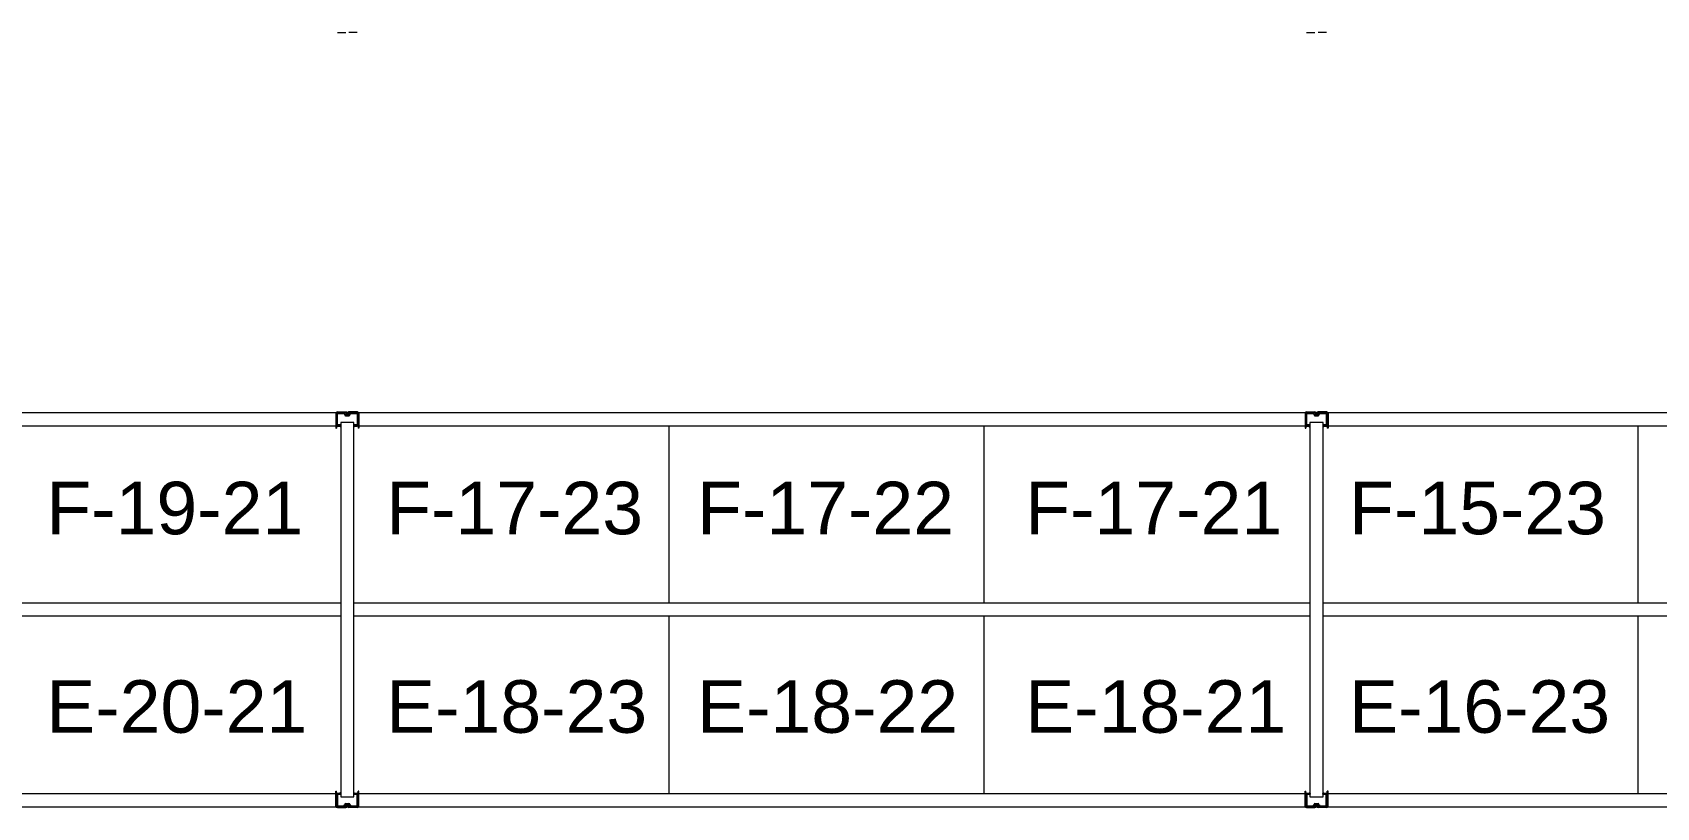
# Model space of a CAD drawing. Header units: inches. Extents: x 2743 to 10591, y -1604 to 5792.
# Drawn here: x 7648.8 to 7896.2, y 3927.9 to 4045.9 of the extents above; entities that cross this region are included whole.
import ezdxf

# ---------------------------------------------------------------- set-up
doc = ezdxf.new("R2010")
doc.units = ezdxf.units.IN
doc.header["$LTSCALE"] = 0.1875
doc.header["$MEASUREMENT"] = 0
for name, color, linetype, lineweight in [('22 Dimension', 7, 'Continuous', 5), ('32 Echelle', 160, 'Continuous', 15), ('33 Poutre', 30, 'Continuous', 15)]:
    doc.layers.add(name, color=color, linetype=linetype, lineweight=lineweight)
doc.styles.add('arial', font='')
doc.styles.get('arial').set_extended_font_data('Arial')

msp = doc.modelspace()

# ---------------------------------------------------------------- hatches: boundary and pattern name
at = {"layer": '32 Echelle'}
for points in [[(7695.77284, 3985.78941), (7695.77284, 3985.97691), (7695.58534, 3985.97691)], [(7695.77284, 3985.78941), (7695.77284, 3985.97691), (7695.58534, 3985.97691)], [(7697.77284, 3985.78941), (7697.77284, 3985.97691), (7697.96034, 3985.97691)], [(7697.77284, 3985.78941), (7697.77284, 3985.97691), (7697.96034, 3985.97691)], [(7843.39784, 3985.78941), (7843.39784, 3985.97691), (7843.21034, 3985.97691)], [(7843.39784, 3985.78941), (7843.39784, 3985.97691), (7843.21034, 3985.97691)], [(7845.39784, 3985.78941), (7845.39784, 3985.97691), (7845.58534, 3985.97691)], [(7845.39784, 3985.78941), (7845.39784, 3985.97691), (7845.58534, 3985.97691)], [(7695.77284, 3930.16441), (7695.77284, 3929.97691), (7695.58534, 3929.97691)], [(7695.77284, 3930.16441), (7695.77284, 3929.97691), (7695.58534, 3929.97691)], [(7697.77284, 3930.16441), (7697.77284, 3929.97691), (7697.96034, 3929.97691)], [(7697.77284, 3930.16441), (7697.77284, 3929.97691), (7697.96034, 3929.97691)], [(7843.39784, 3930.16441), (7843.39784, 3929.97691), (7843.21034, 3929.97691)], [(7843.39784, 3930.16441), (7843.39784, 3929.97691), (7843.21034, 3929.97691)], [(7845.39784, 3930.16441), (7845.39784, 3929.97691), (7845.58534, 3929.97691)], [(7845.39784, 3930.16441), (7845.39784, 3929.97691), (7845.58534, 3929.97691)]]:
    msp.add_hatch(color=256, dxfattribs=at).paths.add_polyline_path(points)

# ---------------------------------------------------------------- linework, layer by layer
at = {"layer": '22 Dimension'}
for p, q in [((7745.77284, 3958.97691), (7745.77284, 3985.97691)), ((7793.77284, 3958.97691), (7793.77284, 3985.97691)), ((7893.39784, 3958.97691), (7893.39784, 3985.97691)), ((7695.77284, 3958.97691), (7550.14784, 3958.97691)), ((7843.39784, 3958.97691), (7697.77284, 3958.97691)), ((7991.02284, 3958.97691), (7845.39784, 3958.97691)), ((7695.77284, 3956.97691), (7550.14784, 3956.97691)), ((7843.39784, 3956.97691), (7697.77284, 3956.97691)), ((7745.77284, 3929.97691), (7745.77284, 3956.97691)), ((7793.77284, 3929.97691), (7793.77284, 3956.97691)), ((7991.02284, 3956.97691), (7845.39784, 3956.97691)), ((7893.39784, 3929.97691), (7893.39784, 3956.97691))]:
    msp.add_line(p, q, dxfattribs=at)
at = {"layer": '32 Echelle', "linetype": 'Continuous', "lineweight": 25}
for p, q in [((7695.14788, 3987.79316), (7695.14788, 3986.16066)), ((7695.14788, 3987.79316), (7695.14788, 3986.16066)), ((7695.23788, 3986.16066), (7695.23788, 3987.79316)), ((7695.23788, 3986.16066), (7695.23788, 3987.79316)), ((7696.26047, 3987.97691), (7695.33163, 3987.97691)), ((7696.26047, 3987.97691), (7695.33163, 3987.97691)), ((7695.33163, 3987.88691), (7696.26047, 3987.88691)), ((7695.33163, 3987.88691), (7696.26047, 3987.88691)), ((7696.35012, 3987.82057), (7696.39403, 3987.67693)), ((7696.35012, 3987.82057), (7696.39403, 3987.67693)), ((7696.4801, 3987.70325), (7696.43619, 3987.84688)), ((7696.4801, 3987.70325), (7696.43619, 3987.84688)), ((7696.97592, 3987.63691), (7696.56975, 3987.63691)), ((7696.97592, 3987.63691), (7696.56975, 3987.63691)), ((7696.56975, 3987.54691), (7696.97592, 3987.54691)), ((7696.56975, 3987.54691), (7696.97592, 3987.54691)), ((7697.10949, 3987.84688), (7697.06557, 3987.70325)), ((7697.10949, 3987.84688), (7697.06557, 3987.70325)), ((7697.15164, 3987.67693), (7697.19555, 3987.82057)), ((7697.15164, 3987.67693), (7697.19555, 3987.82057)), ((7698.21404, 3987.97691), (7697.28521, 3987.97691)), ((7698.21404, 3987.97691), (7697.28521, 3987.97691)), ((7697.28521, 3987.88691), (7698.21404, 3987.88691)), ((7697.28521, 3987.88691), (7698.21404, 3987.88691)), ((7698.30779, 3987.79316), (7698.30779, 3986.16066)), ((7698.30779, 3987.79316), (7698.30779, 3986.16066)), ((7698.39779, 3986.16066), (7698.39779, 3987.79316)), ((7698.39779, 3986.16066), (7698.39779, 3987.79316)), ((7842.77288, 3987.79316), (7842.77288, 3986.16066)), ((7842.77288, 3987.79316), (7842.77288, 3986.16066)), ((7842.86288, 3986.16066), (7842.86288, 3987.79316)), ((7842.86288, 3986.16066), (7842.86288, 3987.79316)), ((7843.88547, 3987.97691), (7842.95663, 3987.97691)), ((7843.88547, 3987.97691), (7842.95663, 3987.97691)), ((7842.95663, 3987.88691), (7843.88547, 3987.88691)), ((7842.95663, 3987.88691), (7843.88547, 3987.88691)), ((7843.97512, 3987.82057), (7844.01903, 3987.67693)), ((7843.97512, 3987.82057), (7844.01903, 3987.67693)), ((7844.1051, 3987.70325), (7844.06119, 3987.84688)), ((7844.1051, 3987.70325), (7844.06119, 3987.84688)), ((7844.60092, 3987.63691), (7844.19475, 3987.63691)), ((7844.60092, 3987.63691), (7844.19475, 3987.63691)), ((7844.19475, 3987.54691), (7844.60092, 3987.54691)), ((7844.19475, 3987.54691), (7844.60092, 3987.54691)), ((7844.73449, 3987.84688), (7844.69057, 3987.70325)), ((7844.73449, 3987.84688), (7844.69057, 3987.70325)), ((7844.77664, 3987.67693), (7844.82055, 3987.82057)), ((7844.77664, 3987.67693), (7844.82055, 3987.82057)), ((7845.83904, 3987.97691), (7844.91021, 3987.97691)), ((7845.83904, 3987.97691), (7844.91021, 3987.97691)), ((7844.91021, 3987.88691), (7845.83904, 3987.88691)), ((7844.91021, 3987.88691), (7845.83904, 3987.88691)), ((7845.93279, 3987.79316), (7845.93279, 3986.16066)), ((7845.93279, 3987.79316), (7845.93279, 3986.16066)), ((7846.02279, 3986.16066), (7846.02279, 3987.79316)), ((7846.02279, 3986.16066), (7846.02279, 3987.79316)), ((7695.74788, 3986.06691), (7695.33163, 3986.06691)), ((7695.74788, 3986.06691), (7695.33163, 3986.06691)), ((7695.33163, 3985.97691), (7695.74788, 3985.97691)), ((7695.33163, 3985.97691), (7695.74788, 3985.97691)), ((7695.74788, 3985.97691), (7695.74788, 3986.06691)), ((7695.74788, 3985.97691), (7695.74788, 3986.06691)), ((7698.21404, 3986.06691), (7697.79779, 3986.06691)), ((7697.79779, 3986.06691), (7697.79779, 3985.97691)), ((7698.21404, 3986.06691), (7697.79779, 3986.06691)), ((7697.79779, 3986.06691), (7697.79779, 3985.97691)), ((7697.79779, 3985.97691), (7698.21404, 3985.97691)), ((7697.79779, 3985.97691), (7698.21404, 3985.97691)), ((7843.37288, 3986.06691), (7842.95663, 3986.06691)), ((7843.37288, 3986.06691), (7842.95663, 3986.06691)), ((7842.95663, 3985.97691), (7843.37288, 3985.97691)), ((7842.95663, 3985.97691), (7843.37288, 3985.97691)), ((7843.37288, 3985.97691), (7843.37288, 3986.06691)), ((7843.37288, 3985.97691), (7843.37288, 3986.06691)), ((7845.83904, 3986.06691), (7845.42279, 3986.06691)), ((7845.42279, 3986.06691), (7845.42279, 3985.97691)), ((7845.83904, 3986.06691), (7845.42279, 3986.06691)), ((7845.42279, 3986.06691), (7845.42279, 3985.97691)), ((7845.42279, 3985.97691), (7845.83904, 3985.97691)), ((7845.42279, 3985.97691), (7845.83904, 3985.97691)), ((7695.14788, 3928.16066), (7695.14788, 3929.79316)), ((7695.14788, 3928.16066), (7695.14788, 3929.79316)), ((7695.23788, 3929.79316), (7695.23788, 3928.16066)), ((7695.23788, 3929.79316), (7695.23788, 3928.16066)), ((7695.33163, 3929.97691), (7695.74788, 3929.97691)), ((7695.33163, 3929.97691), (7695.74788, 3929.97691)), ((7695.74788, 3929.88691), (7695.33163, 3929.88691)), ((7695.74788, 3929.88691), (7695.33163, 3929.88691)), ((7695.33163, 3928.06691), (7696.26047, 3928.06691)), ((7695.33163, 3928.06691), (7696.26047, 3928.06691)), ((7695.74788, 3929.97691), (7695.74788, 3929.88691)), ((7695.74788, 3929.97691), (7695.74788, 3929.88691)), ((7696.35012, 3928.13325), (7696.39403, 3928.27688)), ((7696.35012, 3928.13325), (7696.39403, 3928.27688)), ((7696.4801, 3928.25057), (7696.43619, 3928.10693)), ((7696.4801, 3928.25057), (7696.43619, 3928.10693)), ((7696.56975, 3928.40691), (7696.97592, 3928.40691)), ((7696.56975, 3928.40691), (7696.97592, 3928.40691)), ((7696.97592, 3928.31691), (7696.56975, 3928.31691)), ((7696.97592, 3928.31691), (7696.56975, 3928.31691)), ((7697.10949, 3928.10693), (7697.06557, 3928.25057)), ((7697.10949, 3928.10693), (7697.06557, 3928.25057)), ((7697.15164, 3928.27688), (7697.19555, 3928.13325)), ((7697.15164, 3928.27688), (7697.19555, 3928.13325)), ((7697.28521, 3928.06691), (7698.21404, 3928.06691)), ((7697.28521, 3928.06691), (7698.21404, 3928.06691)), ((7697.79779, 3929.97691), (7698.21404, 3929.97691)), ((7697.79779, 3929.88691), (7697.79779, 3929.97691)), ((7697.79779, 3929.97691), (7698.21404, 3929.97691)), ((7697.79779, 3929.88691), (7697.79779, 3929.97691)), ((7698.21404, 3929.88691), (7697.79779, 3929.88691)), ((7698.21404, 3929.88691), (7697.79779, 3929.88691)), ((7698.30779, 3928.16066), (7698.30779, 3929.79316)), ((7698.30779, 3928.16066), (7698.30779, 3929.79316)), ((7698.39779, 3929.79316), (7698.39779, 3928.16066)), ((7698.39779, 3929.79316), (7698.39779, 3928.16066)), ((7842.77288, 3928.16066), (7842.77288, 3929.79316)), ((7842.77288, 3928.16066), (7842.77288, 3929.79316)), ((7842.86288, 3929.79316), (7842.86288, 3928.16066)), ((7842.86288, 3929.79316), (7842.86288, 3928.16066)), ((7842.95663, 3929.97691), (7843.37288, 3929.97691)), ((7842.95663, 3929.97691), (7843.37288, 3929.97691)), ((7843.37288, 3929.88691), (7842.95663, 3929.88691)), ((7843.37288, 3929.88691), (7842.95663, 3929.88691)), ((7842.95663, 3928.06691), (7843.88547, 3928.06691)), ((7842.95663, 3928.06691), (7843.88547, 3928.06691)), ((7843.37288, 3929.97691), (7843.37288, 3929.88691)), ((7843.37288, 3929.97691), (7843.37288, 3929.88691)), ((7843.97512, 3928.13325), (7844.01903, 3928.27688)), ((7843.97512, 3928.13325), (7844.01903, 3928.27688)), ((7844.1051, 3928.25057), (7844.06119, 3928.10693)), ((7844.1051, 3928.25057), (7844.06119, 3928.10693)), ((7844.19475, 3928.40691), (7844.60092, 3928.40691)), ((7844.19475, 3928.40691), (7844.60092, 3928.40691)), ((7844.60092, 3928.31691), (7844.19475, 3928.31691)), ((7844.60092, 3928.31691), (7844.19475, 3928.31691)), ((7844.73449, 3928.10693), (7844.69057, 3928.25057)), ((7844.73449, 3928.10693), (7844.69057, 3928.25057)), ((7844.77664, 3928.27688), (7844.82055, 3928.13325)), ((7844.77664, 3928.27688), (7844.82055, 3928.13325)), ((7844.91021, 3928.06691), (7845.83904, 3928.06691)), ((7844.91021, 3928.06691), (7845.83904, 3928.06691)), ((7845.42279, 3929.97691), (7845.83904, 3929.97691)), ((7845.42279, 3929.88691), (7845.42279, 3929.97691)), ((7845.42279, 3929.97691), (7845.83904, 3929.97691)), ((7845.42279, 3929.88691), (7845.42279, 3929.97691)), ((7845.83904, 3929.88691), (7845.42279, 3929.88691)), ((7845.83904, 3929.88691), (7845.42279, 3929.88691)), ((7845.93279, 3928.16066), (7845.93279, 3929.79316)), ((7845.93279, 3928.16066), (7845.93279, 3929.79316)), ((7846.02279, 3929.79316), (7846.02279, 3928.16066)), ((7846.02279, 3929.79316), (7846.02279, 3928.16066)), ((7696.26047, 3927.97691), (7695.33163, 3927.97691)), ((7696.26047, 3927.97691), (7695.33163, 3927.97691)), ((7698.21404, 3927.97691), (7697.28521, 3927.97691)), ((7698.21404, 3927.97691), (7697.28521, 3927.97691)), ((7843.88547, 3927.97691), (7842.95663, 3927.97691)), ((7843.88547, 3927.97691), (7842.95663, 3927.97691)), ((7845.83904, 3927.97691), (7844.91021, 3927.97691)), ((7845.83904, 3927.97691), (7844.91021, 3927.97691))]:
    msp.add_line(p, q, dxfattribs=at)
at = {"layer": '32 Echelle'}
for p, q in [((7695.77284, 3985.97691), (7695.58534, 3985.97691)), ((7695.77284, 3985.78941), (7695.58534, 3985.97691)), ((7695.77284, 3985.97691), (7695.58534, 3985.97691)), ((7695.77284, 3985.78941), (7695.58534, 3985.97691)), ((7697.77284, 3986.47691), (7695.77284, 3986.47691)), ((7695.77284, 3986.47691), (7695.77284, 3929.47691)), ((7697.77284, 3986.47691), (7695.77284, 3986.47691)), ((7695.77284, 3986.47691), (7695.77284, 3929.47691)), ((7695.77284, 3985.78941), (7695.77284, 3985.97691)), ((7695.77284, 3985.78941), (7695.77284, 3985.97691)), ((7697.77284, 3929.47691), (7697.77284, 3986.47691)), ((7697.77284, 3929.47691), (7697.77284, 3986.47691)), ((7697.77284, 3985.97691), (7697.96034, 3985.97691)), ((7697.77284, 3985.78941), (7697.77284, 3985.97691)), ((7697.77284, 3985.78941), (7697.96034, 3985.97691)), ((7697.77284, 3985.97691), (7697.96034, 3985.97691)), ((7697.77284, 3985.78941), (7697.77284, 3985.97691)), ((7697.77284, 3985.78941), (7697.96034, 3985.97691)), ((7843.39784, 3985.97691), (7843.21034, 3985.97691)), ((7843.39784, 3985.78941), (7843.21034, 3985.97691)), ((7843.39784, 3985.97691), (7843.21034, 3985.97691)), ((7843.39784, 3985.78941), (7843.21034, 3985.97691)), ((7845.39784, 3986.47691), (7843.39784, 3986.47691)), ((7843.39784, 3986.47691), (7843.39784, 3929.47691)), ((7845.39784, 3986.47691), (7843.39784, 3986.47691)), ((7843.39784, 3986.47691), (7843.39784, 3929.47691)), ((7843.39784, 3985.78941), (7843.39784, 3985.97691)), ((7843.39784, 3985.78941), (7843.39784, 3985.97691)), ((7845.39784, 3929.47691), (7845.39784, 3986.47691)), ((7845.39784, 3929.47691), (7845.39784, 3986.47691)), ((7845.39784, 3985.97691), (7845.58534, 3985.97691)), ((7845.39784, 3985.78941), (7845.39784, 3985.97691)), ((7845.39784, 3985.78941), (7845.58534, 3985.97691)), ((7845.39784, 3985.97691), (7845.58534, 3985.97691)), ((7845.39784, 3985.78941), (7845.39784, 3985.97691)), ((7845.39784, 3985.78941), (7845.58534, 3985.97691)), ((7695.77284, 3930.16441), (7695.58534, 3929.97691)), ((7695.77284, 3930.16441), (7695.58534, 3929.97691)), ((7695.77284, 3929.97691), (7695.58534, 3929.97691)), ((7695.77284, 3929.97691), (7695.58534, 3929.97691)), ((7695.77284, 3930.16441), (7695.77284, 3929.97691)), ((7695.77284, 3930.16441), (7695.77284, 3929.97691)), ((7695.77284, 3929.47691), (7697.77284, 3929.47691)), ((7695.77284, 3929.47691), (7697.77284, 3929.47691)), ((7697.77284, 3930.16441), (7697.77284, 3929.97691)), ((7697.77284, 3930.16441), (7697.96034, 3929.97691)), ((7697.77284, 3930.16441), (7697.77284, 3929.97691)), ((7697.77284, 3930.16441), (7697.96034, 3929.97691)), ((7697.77284, 3929.97691), (7697.96034, 3929.97691)), ((7697.77284, 3929.97691), (7697.96034, 3929.97691)), ((7843.39784, 3930.16441), (7843.21034, 3929.97691)), ((7843.39784, 3930.16441), (7843.21034, 3929.97691)), ((7843.39784, 3929.97691), (7843.21034, 3929.97691)), ((7843.39784, 3929.97691), (7843.21034, 3929.97691)), ((7843.39784, 3930.16441), (7843.39784, 3929.97691)), ((7843.39784, 3930.16441), (7843.39784, 3929.97691)), ((7843.39784, 3929.47691), (7845.39784, 3929.47691)), ((7843.39784, 3929.47691), (7845.39784, 3929.47691)), ((7845.39784, 3930.16441), (7845.39784, 3929.97691)), ((7845.39784, 3930.16441), (7845.58534, 3929.97691)), ((7845.39784, 3930.16441), (7845.39784, 3929.97691)), ((7845.39784, 3930.16441), (7845.58534, 3929.97691)), ((7845.39784, 3929.97691), (7845.58534, 3929.97691)), ((7845.39784, 3929.97691), (7845.58534, 3929.97691))]:
    msp.add_line(p, q, dxfattribs=at)
at = {"layer": '32 Echelle', "linetype": 'Continuous', "lineweight": 25}
for centre, radius, start, end in [((7695.33163, 3987.79316), 0.18375, 90, 180), ((7695.33163, 3987.79316), 0.18375, 90, 180), ((7695.33163, 3987.79316), 0.09375, 90, 180), ((7695.33163, 3987.79316), 0.09375, 90, 180), ((7696.26047, 3987.79316), 0.18375, 17, 90), ((7696.26047, 3987.79316), 0.18375, 17, 90), ((7696.26047, 3987.79316), 0.09375, 17, 90), ((7696.26047, 3987.79316), 0.09375, 17, 90), ((7696.56975, 3987.73066), 0.18375, 197, 270), ((7696.56975, 3987.73066), 0.18375, 197, 270), ((7696.56975, 3987.73066), 0.09375, 197, 270), ((7696.56975, 3987.73066), 0.09375, 197, 270), ((7696.97592, 3987.73066), 0.09375, 270, 343), ((7696.97592, 3987.73066), 0.09375, 270, 343), ((7696.97592, 3987.73066), 0.18375, 270, 343), ((7696.97592, 3987.73066), 0.18375, 270, 343), ((7697.28521, 3987.79316), 0.18375, 90, 163), ((7697.28521, 3987.79316), 0.18375, 90, 163), ((7697.28521, 3987.79316), 0.09375, 90, 163), ((7697.28521, 3987.79316), 0.09375, 90, 163), ((7698.21404, 3987.79316), 0.18375, 0, 90), ((7698.21404, 3987.79316), 0.18375, 0, 90), ((7698.21404, 3987.79316), 0.09375, 0, 90), ((7698.21404, 3987.79316), 0.09375, 0, 90), ((7842.95663, 3987.79316), 0.18375, 90, 180), ((7842.95663, 3987.79316), 0.18375, 90, 180), ((7842.95663, 3987.79316), 0.09375, 90, 180), ((7842.95663, 3987.79316), 0.09375, 90, 180), ((7843.88547, 3987.79316), 0.18375, 17, 90), ((7843.88547, 3987.79316), 0.18375, 17, 90), ((7843.88547, 3987.79316), 0.09375, 17, 90), ((7843.88547, 3987.79316), 0.09375, 17, 90), ((7844.19475, 3987.73066), 0.18375, 197, 270), ((7844.19475, 3987.73066), 0.18375, 197, 270), ((7844.19475, 3987.73066), 0.09375, 197, 270), ((7844.19475, 3987.73066), 0.09375, 197, 270), ((7844.60092, 3987.73066), 0.09375, 270, 343), ((7844.60092, 3987.73066), 0.09375, 270, 343), ((7844.60092, 3987.73066), 0.18375, 270, 343), ((7844.60092, 3987.73066), 0.18375, 270, 343), ((7844.91021, 3987.79316), 0.18375, 90, 163), ((7844.91021, 3987.79316), 0.18375, 90, 163), ((7844.91021, 3987.79316), 0.09375, 90, 163), ((7844.91021, 3987.79316), 0.09375, 90, 163), ((7845.83904, 3987.79316), 0.18375, 0, 90), ((7845.83904, 3987.79316), 0.18375, 0, 90), ((7845.83904, 3987.79316), 0.09375, 0, 90), ((7845.83904, 3987.79316), 0.09375, 0, 90), ((7695.33163, 3986.16066), 0.18375, 180, 270), ((7695.33163, 3986.16066), 0.18375, 180, 270), ((7695.33163, 3986.16066), 0.09375, 180, 270), ((7695.33163, 3986.16066), 0.09375, 180, 270), ((7698.21404, 3986.16066), 0.09375, 270, 0), ((7698.21404, 3986.16066), 0.18375, 270, 0), ((7698.21404, 3986.16066), 0.09375, 270, 0), ((7698.21404, 3986.16066), 0.18375, 270, 0), ((7842.95663, 3986.16066), 0.18375, 180, 270), ((7842.95663, 3986.16066), 0.18375, 180, 270), ((7842.95663, 3986.16066), 0.09375, 180, 270), ((7842.95663, 3986.16066), 0.09375, 180, 270), ((7845.83904, 3986.16066), 0.09375, 270, 0), ((7845.83904, 3986.16066), 0.18375, 270, 0), ((7845.83904, 3986.16066), 0.09375, 270, 0), ((7845.83904, 3986.16066), 0.18375, 270, 0), ((7695.33163, 3929.79316), 0.18375, 90, 180), ((7695.33163, 3929.79316), 0.18375, 90, 180), ((7695.33163, 3928.16066), 0.18375, 180, 270), ((7695.33163, 3928.16066), 0.18375, 180, 270), ((7695.33163, 3929.79316), 0.09375, 90, 180), ((7695.33163, 3929.79316), 0.09375, 90, 180), ((7695.33163, 3928.16066), 0.09375, 180, 270), ((7695.33163, 3928.16066), 0.09375, 180, 270), ((7696.26047, 3928.16066), 0.09375, 270, 343), ((7696.26047, 3928.16066), 0.09375, 270, 343), ((7696.26047, 3928.16066), 0.18375, 270, 343), ((7696.26047, 3928.16066), 0.18375, 270, 343), ((7696.56975, 3928.22316), 0.18375, 90, 163), ((7696.56975, 3928.22316), 0.18375, 90, 163), ((7696.56975, 3928.22316), 0.09375, 90, 163), ((7696.56975, 3928.22316), 0.09375, 90, 163), ((7696.97592, 3928.22316), 0.18375, 17, 90), ((7696.97592, 3928.22316), 0.18375, 17, 90), ((7696.97592, 3928.22316), 0.09375, 17, 90), ((7696.97592, 3928.22316), 0.09375, 17, 90), ((7697.28521, 3928.16066), 0.18375, 197, 270), ((7697.28521, 3928.16066), 0.18375, 197, 270), ((7697.28521, 3928.16066), 0.09375, 197, 270), ((7697.28521, 3928.16066), 0.09375, 197, 270), ((7698.21404, 3929.79316), 0.18375, 0, 90), ((7698.21404, 3929.79316), 0.18375, 0, 90), ((7698.21404, 3929.79316), 0.09375, 0, 90), ((7698.21404, 3929.79316), 0.09375, 0, 90), ((7698.21404, 3928.16066), 0.09375, 270, 0), ((7698.21404, 3928.16066), 0.18375, 270, 0), ((7698.21404, 3928.16066), 0.09375, 270, 0), ((7698.21404, 3928.16066), 0.18375, 270, 0), ((7842.95663, 3929.79316), 0.18375, 90, 180), ((7842.95663, 3929.79316), 0.18375, 90, 180), ((7842.95663, 3928.16066), 0.18375, 180, 270), ((7842.95663, 3928.16066), 0.18375, 180, 270), ((7842.95663, 3929.79316), 0.09375, 90, 180), ((7842.95663, 3929.79316), 0.09375, 90, 180), ((7842.95663, 3928.16066), 0.09375, 180, 270), ((7842.95663, 3928.16066), 0.09375, 180, 270), ((7843.88547, 3928.16066), 0.09375, 270, 343), ((7843.88547, 3928.16066), 0.09375, 270, 343), ((7843.88547, 3928.16066), 0.18375, 270, 343), ((7843.88547, 3928.16066), 0.18375, 270, 343), ((7844.19475, 3928.22316), 0.18375, 90, 163), ((7844.19475, 3928.22316), 0.18375, 90, 163), ((7844.19475, 3928.22316), 0.09375, 90, 163), ((7844.19475, 3928.22316), 0.09375, 90, 163), ((7844.60092, 3928.22316), 0.18375, 17, 90), ((7844.60092, 3928.22316), 0.18375, 17, 90), ((7844.60092, 3928.22316), 0.09375, 17, 90), ((7844.60092, 3928.22316), 0.09375, 17, 90), ((7844.91021, 3928.16066), 0.18375, 197, 270), ((7844.91021, 3928.16066), 0.18375, 197, 270), ((7844.91021, 3928.16066), 0.09375, 197, 270), ((7844.91021, 3928.16066), 0.09375, 197, 270), ((7845.83904, 3929.79316), 0.18375, 0, 90), ((7845.83904, 3929.79316), 0.18375, 0, 90), ((7845.83904, 3929.79316), 0.09375, 0, 90), ((7845.83904, 3929.79316), 0.09375, 0, 90), ((7845.83904, 3928.16066), 0.09375, 270, 0), ((7845.83904, 3928.16066), 0.18375, 270, 0), ((7845.83904, 3928.16066), 0.09375, 270, 0), ((7845.83904, 3928.16066), 0.18375, 270, 0)]:
    msp.add_arc(centre, radius, start, end, dxfattribs=at)
at = {"layer": '33 Poutre'}
for p, q in [((7695.26684, 4045.85791), (7696.52884, 4045.85791)), ((7698.27884, 4045.85791), (7697.01684, 4045.85791)), ((7842.89184, 4045.85791), (7844.15384, 4045.85791)), ((7845.90384, 4045.85791), (7844.64184, 4045.85791)), ((7550.89784, 3987.97691), (7695.02284, 3987.97691)), ((7695.02284, 3987.97691), (7695.02284, 3985.97691)), ((7695.02284, 3987.85191), (7695.02284, 3985.59591)), ((7695.14184, 3987.85191), (7695.14184, 3985.59591)), ((7695.26684, 3988.09591), (7696.52884, 3988.09591)), ((7696.52884, 3987.97691), (7695.26684, 3987.97691)), ((7696.65384, 3987.63691), (7696.65384, 3987.85191)), ((7696.65384, 3987.63691), (7696.77284, 3987.63691)), ((7696.77284, 3987.63691), (7696.77284, 3987.85191)), ((7696.77284, 3987.63691), (7696.77284, 3987.85191)), ((7696.89184, 3987.63691), (7696.77284, 3987.63691)), ((7696.89184, 3987.63691), (7696.89184, 3987.85191)), ((7698.27884, 3988.09591), (7697.01684, 3988.09591)), ((7697.01684, 3987.97691), (7698.27884, 3987.97691)), ((7698.40384, 3987.85191), (7698.40384, 3985.59591)), ((7698.52284, 3987.97691), (7842.64784, 3987.97691)), ((7698.52284, 3987.97691), (7698.52284, 3985.97691)), ((7698.52284, 3987.85191), (7698.52284, 3985.59591)), ((7842.64784, 3987.97691), (7842.64784, 3985.97691)), ((7842.64784, 3987.85191), (7842.64784, 3985.59591)), ((7842.76684, 3987.85191), (7842.76684, 3985.59591)), ((7842.89184, 3988.09591), (7844.15384, 3988.09591)), ((7844.15384, 3987.97691), (7842.89184, 3987.97691)), ((7844.27884, 3987.63691), (7844.27884, 3987.85191)), ((7844.27884, 3987.63691), (7844.39784, 3987.63691)), ((7844.39784, 3987.63691), (7844.39784, 3987.85191)), ((7844.39784, 3987.63691), (7844.39784, 3987.85191)), ((7844.51684, 3987.63691), (7844.39784, 3987.63691)), ((7844.51684, 3987.63691), (7844.51684, 3987.85191)), ((7845.90384, 3988.09591), (7844.64184, 3988.09591)), ((7844.64184, 3987.97691), (7845.90384, 3987.97691)), ((7846.02884, 3987.85191), (7846.02884, 3985.59591)), ((7846.14784, 3987.97691), (7990.27284, 3987.97691)), ((7846.14784, 3987.97691), (7846.14784, 3985.97691)), ((7846.14784, 3987.85191), (7846.14784, 3985.59591)), ((7550.89784, 3985.97691), (7695.02284, 3985.97691)), ((7695.02284, 3985.59591), (7695.14184, 3985.59591)), ((7698.52284, 3985.59591), (7698.40384, 3985.59591)), ((7698.52284, 3985.97691), (7842.64784, 3985.97691)), ((7842.64784, 3985.59591), (7842.76684, 3985.59591)), ((7846.14784, 3985.59591), (7846.02884, 3985.59591)), ((7846.14784, 3985.97691), (7990.27284, 3985.97691)), ((7550.89784, 3929.97691), (7695.02284, 3929.97691)), ((7695.02284, 3928.10191), (7695.02284, 3930.35791)), ((7695.02284, 3930.35791), (7695.14184, 3930.35791)), ((7695.02284, 3927.97691), (7695.02284, 3929.97691)), ((7695.14184, 3928.10191), (7695.14184, 3930.35791)), ((7696.65384, 3928.31691), (7696.65384, 3928.10191)), ((7696.65384, 3928.31691), (7696.77284, 3928.31691)), ((7696.77284, 3928.31691), (7696.77284, 3928.10191)), ((7696.77284, 3928.31691), (7696.77284, 3928.10191)), ((7696.89184, 3928.31691), (7696.77284, 3928.31691)), ((7696.89184, 3928.31691), (7696.89184, 3928.10191)), ((7698.52284, 3930.35791), (7698.40384, 3930.35791)), ((7698.40384, 3928.10191), (7698.40384, 3930.35791)), ((7698.52284, 3928.10191), (7698.52284, 3930.35791)), ((7698.52284, 3929.97691), (7842.64784, 3929.97691)), ((7698.52284, 3927.97691), (7698.52284, 3929.97691)), ((7842.64784, 3928.10191), (7842.64784, 3930.35791)), ((7842.64784, 3930.35791), (7842.76684, 3930.35791)), ((7842.64784, 3927.97691), (7842.64784, 3929.97691)), ((7842.76684, 3928.10191), (7842.76684, 3930.35791)), ((7844.27884, 3928.31691), (7844.27884, 3928.10191)), ((7844.27884, 3928.31691), (7844.39784, 3928.31691)), ((7844.39784, 3928.31691), (7844.39784, 3928.10191)), ((7844.39784, 3928.31691), (7844.39784, 3928.10191)), ((7844.51684, 3928.31691), (7844.39784, 3928.31691)), ((7844.51684, 3928.31691), (7844.51684, 3928.10191)), ((7846.14784, 3930.35791), (7846.02884, 3930.35791)), ((7846.02884, 3928.10191), (7846.02884, 3930.35791)), ((7846.14784, 3928.10191), (7846.14784, 3930.35791)), ((7846.14784, 3929.97691), (7990.27284, 3929.97691)), ((7846.14784, 3927.97691), (7846.14784, 3929.97691)), ((7550.89784, 3927.97691), (7695.02284, 3927.97691)), ((7696.52884, 3927.97691), (7695.26684, 3927.97691)), ((7695.26684, 3927.85791), (7696.52884, 3927.85791)), ((7697.01684, 3927.97691), (7698.27884, 3927.97691)), ((7698.27884, 3927.85791), (7697.01684, 3927.85791)), ((7698.52284, 3927.97691), (7842.64784, 3927.97691)), ((7844.15384, 3927.97691), (7842.89184, 3927.97691)), ((7842.89184, 3927.85791), (7844.15384, 3927.85791)), ((7844.64184, 3927.97691), (7845.90384, 3927.97691)), ((7845.90384, 3927.85791), (7844.64184, 3927.85791)), ((7846.14784, 3927.97691), (7990.27284, 3927.97691))]:
    msp.add_line(p, q, dxfattribs=at)
for centre, radius, start, end in [((7695.26684, 3987.85191), 0.244, 90, 180), ((7695.26684, 3987.85191), 0.125, 90, 180), ((7696.52884, 3987.85191), 0.244, 0, 90), ((7696.52884, 3987.85191), 0.125, 0, 90), ((7697.01684, 3987.85191), 0.244, 90, 180), ((7697.01684, 3987.85191), 0.125, 90, 180), ((7698.27884, 3987.85191), 0.244, 0, 90), ((7698.27884, 3987.85191), 0.125, 0, 90), ((7842.89184, 3987.85191), 0.244, 90, 180), ((7842.89184, 3987.85191), 0.125, 90, 180), ((7844.15384, 3987.85191), 0.244, 0, 90), ((7844.15384, 3987.85191), 0.125, 0, 90), ((7844.64184, 3987.85191), 0.244, 90, 180), ((7844.64184, 3987.85191), 0.125, 90, 180), ((7845.90384, 3987.85191), 0.244, 0, 90), ((7845.90384, 3987.85191), 0.125, 0, 90), ((7695.26684, 3928.10191), 0.244, 180, 270), ((7695.26684, 3928.10191), 0.125, 180, 270), ((7696.52884, 3928.10191), 0.125, 270, 0), ((7696.52884, 3928.10191), 0.244, 270, 0), ((7697.01684, 3928.10191), 0.244, 180, 270), ((7697.01684, 3928.10191), 0.125, 180, 270), ((7698.27884, 3928.10191), 0.244, 270, 0), ((7698.27884, 3928.10191), 0.125, 270, 0), ((7842.89184, 3928.10191), 0.244, 180, 270), ((7842.89184, 3928.10191), 0.125, 180, 270), ((7844.15384, 3928.10191), 0.125, 270, 0), ((7844.15384, 3928.10191), 0.244, 270, 0), ((7844.64184, 3928.10191), 0.244, 180, 270), ((7844.64184, 3928.10191), 0.125, 180, 270), ((7845.90384, 3928.10191), 0.244, 270, 0), ((7845.90384, 3928.10191), 0.125, 270, 0)]:
    msp.add_arc(centre, radius, start, end, dxfattribs=at)

# ---------------------------------------------------------------- texts
at = {"layer": '22 Dimension', "char_height": 8, "attachment_point": 1, "style": 'arial'}
for s, insert in [('{\\fArial Unicode MS|b0|i0|c0|p2;\\C8;F-19-21}', (7650.93271, 3977.45686)), ('{\\fArial Unicode MS|b0|i0|c0|p2;\\C8;F-17-23}', (7702.69382, 3977.45686)), ('{\\fArial Unicode MS|b0|i0|c0|p2;\\C8;F-17-22}', (7750.04985, 3977.45686)), ('{\\fArial Unicode MS|b0|i0|c0|p2;\\C8;F-17-21}', (7800.03006, 3977.45686)), ('{\\fArial Unicode MS|b0|i0|c0|p2;\\C8;F-15-23}', (7849.35797, 3977.45686)), ('{\\fArial Unicode MS|b0|i0|c0|p2;\\C8;E-20-21}', (7650.93271, 3947.23307)), ('{\\fArial Unicode MS|b0|i0|c0|p2;\\C8;E-18-23}', (7702.69382, 3947.23307)), ('{\\fArial Unicode MS|b0|i0|c0|p2;\\C8;E-18-22}', (7750.04985, 3947.23307)), ('{\\fArial Unicode MS|b0|i0|c0|p2;\\C8;E-18-21}', (7800.03006, 3947.23307)), ('{\\fArial Unicode MS|b0|i0|c0|p2;\\C8;E-16-23}', (7849.35797, 3947.23307))]:
    msp.add_mtext_dynamic_manual_height_columns(s, width=68.8901007, gutter_width=5, heights=[0], dxfattribs=dict(at, insert=insert))

doc.saveas('drawing.dxf')
